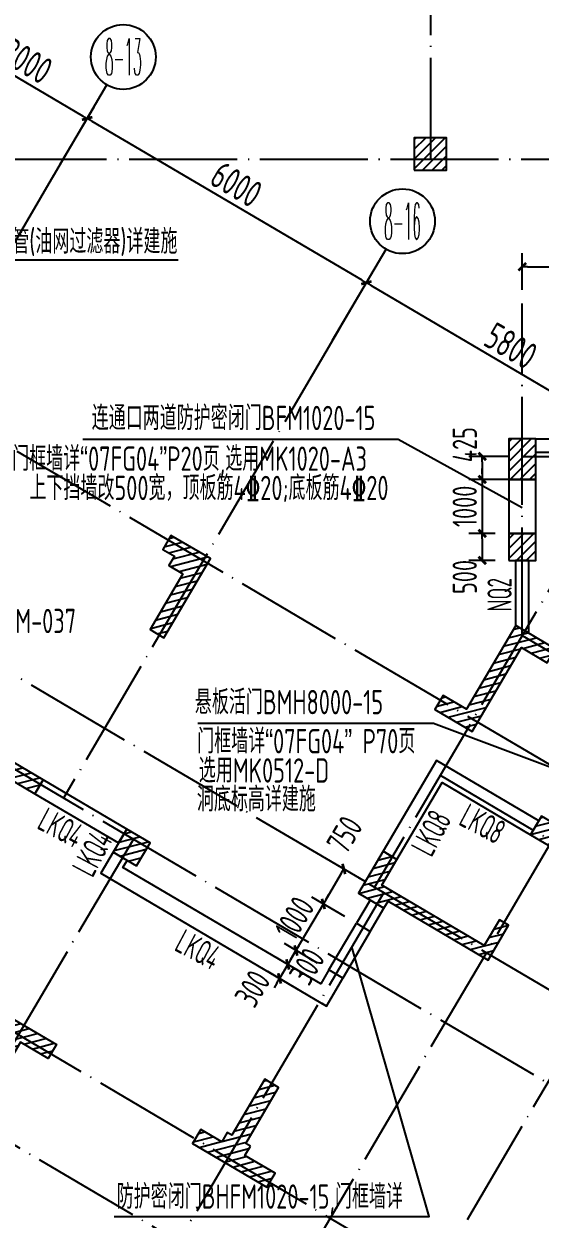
# Model space of a CAD drawing. Header units: millimetres. Extents: x 156735 to 386235, y 467499 to 703525.
# Drawn here: x 313315 to 322878, y 603877 to 626002 of the extents above; entities that cross this region are included whole.
import ezdxf
from ezdxf.enums import TextEntityAlignment as Align

# ---------------------------------------------------------------- set-up
doc = ezdxf.new("R2010")
doc.units = ezdxf.units.MM
doc.header["$LTSCALE"] = 100
doc.header["$PDMODE"] = 35
doc.header["$PDSIZE"] = 200
doc.linetypes.add('DOTE', pattern=[2.42, 2, -0.2, 0.02, -0.2])
for name, color, linetype in [('B-TEXT', 7, 'Continuous'), ('COLU', 7, 'Continuous'), ('colu-主楼', 7, 'Continuous'), ('h斜线-主楼', 7, 'Continuous'), ('h斜线-柱', 7, 'Continuous'), ('Q-AXIS', 3, 'Continuous'), ('Q-DIM', 4, 'Continuous'), ('Q-dote', 253, 'DOTE'), ('Q-TEXT', 2, 'Continuous'), ('Q-门框', 6, 'Continuous'), ('WALL', 3, 'Continuous'), ('wall-主楼', 2, 'Continuous')]:
    doc.layers.add(name, color=color, linetype=linetype)
doc.styles.add('_TCH_AXIS', font='COMPLEX', dxfattribs={"bigfont": 'GBCBIG'})
doc.styles.add('COMPLEX', font='tssdeng.shx', dxfattribs={"width": 0.7, "bigfont": 'tssdchn.shx'})
doc.styles.add('TSSD_Dimension', font='Tssdeng.shx', dxfattribs={"width": 0.7, "bigfont": 'hztxt.shx'})
doc.styles.add('TSSD_REIN', font='Tssdeng.shx', dxfattribs={"width": 0.7, "bigfont": 'hztxt.shx'})
doc.dimstyles.new('TSSD_100_100$0', dxfattribs={"dimtxt": 300, "dimasz": 100, "dimexe": 250, "dimexo": 250, "dimgap": 100, "dimtad": 1, "dimdec": 0, "dimzin": 0, "dimdsep": 46, "dimtxsty": 'TSSD_Dimension', "dimblk": '_tsdbk', "dimblk1": '_tsdbk', "dimblk2": '_tsdbk', "dimsah": 1, "dimcen": 0, "dimclrt": 7, "dimadec": 0, "dimazin": 0, "dimtfac": 1, "dimtdec": 0, "dimtix": 1, "dimtmove": 2, "dimatfit": 3, "dimldrblk": '_tsdbk', "dimfxl": 1, "dimtolj": 1, "dimtzin": 0, "dimarcsym": 0})
pattern_1 = [(14.545372, (-467527.32, -323147.44), (-31.895617, 122.929531), [])]
pattern_2 = [(45, (-467527.32, -323147.44), (-89.802561, 89.802561), [])]

# ---------------------------------------------------------------- blocks, each defined once
blk = doc.blocks.new('_tsdbk')
blk.add_line((-1, 0), (0, 0))
at = {"const_width": 0.5}
blk.add_lwpolyline([(-0.7, -0.7), (0.7, 0.7)], dxfattribs=at)
blk = doc.blocks.new('*D541')
at = {"layer": 'Defpoints', "color": 0}
for p in [(311544, 604449), (315423, 602168), (314798, 601104)]:
    blk.add_point(p, dxfattribs=at)
at = {"layer": 'Q-AXIS', "color": 0, "lineweight": -2}
for p, q in [((311417, 604233), (310792, 603170)), ((311005, 603335), (314712, 601155)), ((315297, 601952), (314671, 600889))]:
    blk.add_line(p, q, dxfattribs=at)
at = {"layer": 'Q-AXIS', "color": 0, "lineweight": -2, "xscale": 100, "yscale": 100, "zscale": 100}
for p, rotation in [((310919, 603385), 149.5453717284593), ((314798, 601104), 329.5453717284593)]:
    blk.add_blockref('_tsdbk', p, dxfattribs=dict(at, rotation=rotation))
at = {"layer": 'Q-AXIS', "color": 7, "insert": (313036, 602547), "char_height": 500, "attachment_point": 5, "rotation": 329.5454, "style": 'TSSD_Dimension'}
blk.add_mtext('\\A1;4500', dxfattribs=at)
blk = doc.blocks.new('_AXISO')
blk.add_circle((0, 0), 0.5)
at = {"layer": 'B-TEXT', "style": 'COMPLEX', "width": 1.450893}
blk.add_attdef('A', text='', height=0.56, dxfattribs=at).set_placement((0.249375, -0.28), (0.749375, -0.28), align=Align.FIT)
blk = doc.blocks.new('*D551')
at = {"layer": 'Defpoints', "color": 0}
for p in [(319034, 620146), (324659, 618270), (324034, 617207)]:
    blk.add_point(p, dxfattribs=at)
at = {"layer": 'Q-AXIS', "color": 0, "lineweight": -2}
for p, q in [((319161, 620362), (319786, 621425)), ((319745, 621159), (324573, 618321)), ((324160, 617422), (324786, 618486))]:
    blk.add_line(p, q, dxfattribs=at)
at = {"layer": 'Q-AXIS', "color": 0, "lineweight": -2, "xscale": 100, "yscale": 100, "zscale": 100}
for p, rotation in [((319659, 621210), 149.5453717284593), ((324659, 618270), 329.5453717284593)]:
    blk.add_blockref('_tsdbk', p, dxfattribs=dict(at, rotation=rotation))
at = {"layer": 'Q-AXIS', "color": 7, "insert": (322337, 620042), "char_height": 500, "attachment_point": 5, "rotation": 329.5454, "style": 'TSSD_Dimension'}
blk.add_mtext('\\A1;5800', dxfattribs=at)
blk = doc.blocks.new('*D553')
at = {"layer": 'Defpoints', "color": 0}
for p in [(311276, 624708), (314487, 624251), (313862, 623188)]:
    blk.add_point(p, dxfattribs=at)
at = {"layer": 'Q-AXIS', "color": 0, "lineweight": -2}
for p, q in [((311402, 624924), (312028, 625987)), ((311987, 625721), (314401, 624302)), ((313988, 623403), (314614, 624467))]:
    blk.add_line(p, q, dxfattribs=at)
at = {"layer": 'Q-AXIS', "color": 0, "lineweight": -2, "xscale": 100, "yscale": 100, "zscale": 100}
for p, rotation in [((311901, 625772), 149.5453717284593), ((314487, 624251), 329.5453717284593)]:
    blk.add_blockref('_tsdbk', p, dxfattribs=dict(at, rotation=rotation))
at = {"layer": 'Q-AXIS', "color": 7, "insert": (313371, 625313), "char_height": 500, "attachment_point": 5, "rotation": 329.5454, "style": 'TSSD_Dimension'}
blk.add_mtext('\\A1;3000', dxfattribs=at)
blk = doc.blocks.new('*D554')
at = {"layer": 'Defpoints', "color": 0}
for p in [(313862, 623188), (319659, 621210), (319034, 620146)]:
    blk.add_point(p, dxfattribs=at)
at = {"layer": 'Q-AXIS', "color": 0, "lineweight": -2}
for p, q in [((313988, 623403), (314614, 624467)), ((314573, 624200), (319573, 621261)), ((319161, 620362), (319786, 621425))]:
    blk.add_line(p, q, dxfattribs=at)
at = {"layer": 'Q-AXIS', "color": 0, "lineweight": -2, "xscale": 100, "yscale": 100, "zscale": 100}
for p, rotation in [((314487, 624251), 149.5453717284593), ((319659, 621210), 329.5453717284593)]:
    blk.add_blockref('_tsdbk', p, dxfattribs=dict(at, rotation=rotation))
at = {"layer": 'Q-AXIS', "color": 7, "insert": (317251, 623032), "char_height": 500, "attachment_point": 5, "rotation": 329.5454, "style": 'TSSD_Dimension'}
blk.add_mtext('\\A1;6000', dxfattribs=at)
blk = doc.blocks.new('*D558')
at = {"layer": 'Defpoints', "color": 0}
for p in [(328846, 621506), (322546, 620826), (328846, 620826)]:
    blk.add_point(p, dxfattribs=at)
at = {"layer": 'Q-AXIS', "color": 0, "lineweight": -2}
for p, q in [((322546, 621076), (322546, 621756)), ((328846, 621076), (328846, 621756)), ((322646, 621506), (328746, 621506))]:
    blk.add_line(p, q, dxfattribs=at)
at = {"layer": 'Q-AXIS', "color": 0, "lineweight": -2, "xscale": 100, "yscale": 100, "zscale": 100, "rotation": 180}
blk.add_blockref('_tsdbk', (322546, 621506), dxfattribs=at)
at = {"layer": 'Q-AXIS', "color": 0, "lineweight": -2, "xscale": 100, "yscale": 100, "zscale": 100}
blk.add_blockref('_tsdbk', (328846, 621506), dxfattribs=at)
at = {"layer": 'Q-AXIS', "color": 7, "insert": (325696, 621856), "char_height": 500, "attachment_point": 5, "style": 'TSSD_Dimension'}
blk.add_mtext('\\A1;6300', dxfattribs=at)
blk = doc.blocks.new('*D731')
at = {"layer": 'Defpoints', "color": 0}
for p in [(319853, 609998), (318862, 609711), (319473, 609352)]:
    blk.add_point(p, dxfattribs=at)
at = {"layer": 'Q-DIM', "color": 0, "lineweight": -2}
for p, q in [((319638, 610125), (319027, 610485)), ((319191, 610272), (318913, 609798)), ((319258, 609479), (318647, 609838))]:
    blk.add_line(p, q, dxfattribs=at)
at = {"layer": 'Q-DIM', "color": 0, "lineweight": -2, "xscale": 100, "yscale": 100, "zscale": 100}
for p, rotation in [((319242, 610358), 59.54537173233499), ((318862, 609711), 239.545371732335)]:
    blk.add_blockref('_tsdbk', p, dxfattribs=dict(at, rotation=rotation))
at = {"layer": 'Q-DIM', "color": 7, "insert": (319255, 610993), "char_height": 450, "attachment_point": 5, "rotation": 59.5454, "style": 'TSSD_Dimension'}
blk.add_mtext('\\A1;750', dxfattribs=at)
blk = doc.blocks.new('*D732')
at = {"layer": 'Defpoints', "color": 0}
for p in [(319473, 609352), (318355, 608849), (318966, 608490)]:
    blk.add_point(p, dxfattribs=at)
at = {"layer": 'Q-DIM', "color": 0, "lineweight": -2}
for p, q in [((319258, 609479), (318647, 609838)), ((318913, 609798), (318963, 609884)), ((318862, 609711), (318355, 608849)), ((318751, 608617), (318140, 608976)), ((318304, 608763), (318254, 608677))]:
    blk.add_line(p, q, dxfattribs=at)
at = {"layer": 'Q-DIM', "color": 0, "lineweight": -2, "xscale": 100, "yscale": 100, "zscale": 100}
for p, rotation in [((318862, 609711), 239.5453717322582), ((318355, 608849), 59.54537173225818)]:
    blk.add_blockref('_tsdbk', p, dxfattribs=dict(at, rotation=rotation))
at = {"layer": 'Q-DIM', "color": 7, "insert": (318328, 609445), "char_height": 450, "attachment_point": 5, "rotation": 59.5454, "style": 'TSSD_Dimension'}
blk.add_mtext('\\A1;1000', dxfattribs=at)
blk = doc.blocks.new('*D733')
at = {"layer": 'Defpoints', "color": 0}
for p in [(318203, 608591), (318966, 608490), (318814, 608231)]:
    blk.add_point(p, dxfattribs=at)
at = {"layer": 'Q-DIM', "color": 0, "lineweight": -2}
for p, q in [((318751, 608617), (318140, 608976)), ((318406, 608935), (318457, 609022)), ((318599, 608358), (317988, 608717)), ((318355, 608849), (318203, 608591)), ((318152, 608504), (318102, 608418))]:
    blk.add_line(p, q, dxfattribs=at)
at = {"layer": 'Q-DIM', "color": 0, "lineweight": -2, "xscale": 100, "yscale": 100, "zscale": 100}
for p, rotation in [((318355, 608849), 239.5453717322582), ((318203, 608591), 59.54537173225818)]:
    blk.add_blockref('_tsdbk', p, dxfattribs=dict(at, rotation=rotation))
at = {"layer": 'Q-DIM', "color": 7, "insert": (318559, 608555), "char_height": 450, "attachment_point": 5, "rotation": 59.5454, "style": 'TSSD_Dimension'}
blk.add_mtext('\\A1;300', dxfattribs=at)
blk = doc.blocks.new('*D734')
at = {"layer": 'Defpoints', "color": 0}
for p in [(318051, 608332), (318814, 608231), (318662, 607973)]:
    blk.add_point(p, dxfattribs=at)
at = {"layer": 'Q-DIM', "color": 0, "lineweight": -2}
for p, q in [((318599, 608358), (317988, 608717)), ((318254, 608677), (318304, 608763)), ((318447, 608099), (317836, 608459)), ((318203, 608591), (318051, 608332)), ((318000, 608246), (317950, 608160))]:
    blk.add_line(p, q, dxfattribs=at)
at = {"layer": 'Q-DIM', "color": 0, "lineweight": -2, "xscale": 100, "yscale": 100, "zscale": 100}
for p, rotation in [((318203, 608591), 239.5453717322582), ((318051, 608332), 59.54537173225818)]:
    blk.add_blockref('_tsdbk', p, dxfattribs=dict(at, rotation=rotation))
at = {"layer": 'Q-DIM', "color": 7, "insert": (317550, 608143), "char_height": 450, "attachment_point": 5, "rotation": 59.5454, "style": 'TSSD_Dimension'}
blk.add_mtext('\\A1;300', dxfattribs=at)
blk = doc.blocks.new('*D746')
at = {"layer": 'Defpoints', "color": 0}
for p in [(322546, 617995), (321806, 617570), (322546, 617570)]:
    blk.add_point(p, dxfattribs=at)
at = {"layer": 'Q-DIM', "color": 0, "lineweight": -2}
for p, q in [((322296, 617995), (321556, 617995)), ((321806, 617895), (321806, 617670)), ((322296, 617570), (321556, 617570))]:
    blk.add_line(p, q, dxfattribs=at)
at = {"layer": 'Q-DIM', "color": 0, "lineweight": -2, "xscale": 100, "yscale": 100, "zscale": 100}
for p, rotation in [((321806, 617995), 90), ((321806, 617570), 270)]:
    blk.add_blockref('_tsdbk', p, dxfattribs=dict(at, rotation=rotation))
at = {"layer": 'Q-DIM', "color": 7, "insert": (321481, 618213), "char_height": 450, "attachment_point": 5, "rotation": 90, "style": 'TSSD_Dimension'}
blk.add_mtext('\\A1;425', dxfattribs=at)
blk = doc.blocks.new('*D747')
at = {"layer": 'Defpoints', "color": 0}
for p in [(322546, 617570), (321806, 616570), (322296, 616570)]:
    blk.add_point(p, dxfattribs=at)
at = {"layer": 'Q-DIM', "color": 0, "lineweight": -2}
for p, q in [((321806, 617670), (321806, 617770)), ((322296, 617570), (321556, 617570)), ((321806, 617570), (321806, 616570)), ((322046, 616570), (321556, 616570)), ((321806, 616470), (321806, 616370))]:
    blk.add_line(p, q, dxfattribs=at)
at = {"layer": 'Q-DIM', "color": 0, "lineweight": -2, "xscale": 100, "yscale": 100, "zscale": 100}
for p, rotation in [((321806, 617570), 270), ((321806, 616570), 90)]:
    blk.add_blockref('_tsdbk', p, dxfattribs=dict(at, rotation=rotation))
at = {"layer": 'Q-DIM', "color": 7, "insert": (321481, 617070), "char_height": 450, "attachment_point": 5, "rotation": 90, "style": 'TSSD_Dimension'}
blk.add_mtext('\\A1;1000', dxfattribs=at)
blk = doc.blocks.new('*D748')
at = {"layer": 'Defpoints', "color": 0}
for p in [(322296, 616570), (321806, 616070), (322296, 616070)]:
    blk.add_point(p, dxfattribs=at)
at = {"layer": 'Q-DIM', "color": 0, "lineweight": -2}
for p, q in [((322046, 616570), (321556, 616570)), ((321806, 616470), (321806, 616170)), ((322046, 616070), (321556, 616070))]:
    blk.add_line(p, q, dxfattribs=at)
at = {"layer": 'Q-DIM', "color": 0, "lineweight": -2, "xscale": 100, "yscale": 100, "zscale": 100}
for p, rotation in [((321806, 616570), 90), ((321806, 616070), 270)]:
    blk.add_blockref('_tsdbk', p, dxfattribs=dict(at, rotation=rotation))
at = {"layer": 'Q-DIM', "color": 7, "insert": (321481, 615763), "char_height": 450, "attachment_point": 5, "rotation": 90, "style": 'TSSD_Dimension'}
blk.add_mtext('\\A1;500', dxfattribs=at)

msp = doc.modelspace()

# ---------------------------------------------------------------- hatches: boundary and pattern name
at = {"layer": 'h斜线-主楼'}
h = msp.add_hatch(dxfattribs=at)
h.set_pattern_fill('ANSI31', color=256, scale=40, angle=-30.45463, style=0)
h.set_pattern_definition(pattern_1)
h.paths.add_polyline_path([(316260, 615823.4), (315651.8, 614789), (315910.4, 614636.9), (316772.1, 616102.4), (316039.4, 616533.2), (315887.3, 616274.6), (316102.8, 616147.9), (316001.4, 615975.5)])
h = msp.add_hatch(dxfattribs=at)
h.set_pattern_fill('ANSI31', color=256, scale=40, angle=-30.45463, style=0)
h.set_pattern_definition([(14.545372, (-467613.52, -323096.75), (-31.895617, 122.929531), [])])
h.paths.add_polyline_path([(323158.3, 614435.5), (322425.6, 614866.3), (321513.3, 613314.7), (321082.2, 613568.1), (320930.2, 613309.5), (321619.8, 612904), (322532.1, 614455.7), (323006.3, 614176.9)])
h = msp.add_hatch(dxfattribs=at)
h.set_pattern_fill('ANSI31', color=256, scale=40, angle=-30.45463, style=0)
h.set_pattern_definition(pattern_1)
h.paths.add_polyline_path([(313669.9, 612010.1), (312204.4, 612871.8), (311748.3, 612096), (312006.9, 611943.9), (312311, 612461.1), (313517.8, 611751.5)])
h = msp.add_hatch(dxfattribs=at)
h.set_pattern_fill('ANSI31', color=256, scale=40, angle=-30.45463, style=0)
h.set_pattern_definition(pattern_1)
h.paths.add_polyline_path([(323131.1, 610739.3), (323333.9, 611084.1), (322902.9, 611337.6), (322700.1, 610992.8)])
h = msp.add_hatch(dxfattribs=at)
h.set_pattern_fill('ANSI31', color=256, scale=40, angle=-30.45463, style=0)
h.set_pattern_definition(pattern_1)
h.paths.add_polyline_path([(315399.1, 610413.4), (315652.6, 610844.4), (315221.6, 611097.8), (314968.1, 610666.8)])
h = msp.add_hatch(dxfattribs=at)
h.set_pattern_fill('ANSI31', color=256, scale=40, angle=-30.45463, style=0)
h.set_pattern_definition(pattern_1)
h.paths.add_polyline_path([(319967.3, 610685.5), (319511.2, 609909.7), (319985.3, 609630.9), (320061.3, 609760.2), (321914.7, 608670.5), (322294.8, 609317), (322122.4, 609418.3), (321843.6, 608944.2), (319947.2, 610059.3), (320225.9, 610533.4)])
h = msp.add_hatch(dxfattribs=at)
h.set_pattern_fill('ANSI31', color=256, scale=40, angle=-30.45463, style=0)
h.set_pattern_definition(pattern_1)
h.paths.add_polyline_path([(312160.1, 606285.6), (312332.5, 606184.2), (313143.4, 607563.5), (313919.3, 607107.3), (313767.2, 606848.7), (313250, 607152.8), (312337.7, 605601.2), (311475.6, 606108), (311627.7, 606366.6), (312058.7, 606113.2)])
h = msp.add_hatch(dxfattribs=at)
h.set_pattern_fill('ANSI31', color=256, scale=40, angle=-30.45463, style=0)
h.set_pattern_definition(pattern_1)
h.paths.add_polyline_path([(317511.9, 605226.9), (317425.7, 605277.6), (318033.9, 606312.1), (317775.3, 606464.1), (317167.1, 605429.7), (317080.9, 605480.4), (316979.5, 605308), (316591.6, 605536.1), (316439.5, 605277.4), (317818.3, 604466.7), (317970.4, 604725.3), (317410.5, 605054.5)])
at = {"layer": 'h斜线-柱'}
h = msp.add_hatch(dxfattribs=at)
h.set_pattern_fill('ANSI31', color=256, scale=40, style=0)
h.set_pattern_definition([(45, (-467527.32, -340047.44), (-89.802561, 89.802561), [])])
h.paths.add_polyline_path([(320546.5, 623294.7), (321146.5, 623294.7), (321146.5, 623894.7), (320546.5, 623894.7)])
h = msp.add_hatch(dxfattribs=at)
h.set_pattern_fill('ANSI31', color=256, scale=40, style=0)
h.set_pattern_definition(pattern_2)
h.paths.add_polyline_path([(322296.5, 617569.7), (322796.5, 617569.7), (322796.5, 618319.7), (322296.5, 618319.7)])
h = msp.add_hatch(dxfattribs=at)
h.set_pattern_fill('ANSI31', color=256, scale=40, style=0)
h.set_pattern_definition(pattern_2)
h.paths.add_polyline_path([(322296.5, 616069.7), (322796.5, 616069.7), (322796.5, 616569.7), (322296.5, 616569.7)])

# ---------------------------------------------------------------- linework, layer by layer
at = {"layer": 'COLU'}
for points in [[(320546.5, 623294.7), (321146.5, 623294.7), (321146.5, 623894.7), (320546.5, 623894.7)], [(322296.5, 617569.7), (322796.5, 617569.7), (322796.5, 618319.7), (322296.5, 618319.7)], [(322296.5, 616069.7), (322796.5, 616069.7), (322796.5, 616569.7), (322296.5, 616569.7)]]:
    msp.add_lwpolyline(points, close=True, dxfattribs=at)
at = {"layer": 'colu-主楼'}
for points in [[(323131.1, 610739.3), (323333.9, 611084.1), (322902.9, 611337.6), (322700.1, 610992.8)], [(315399.1, 610413.4), (315652.6, 610844.4), (315221.6, 611097.8), (314968.1, 610666.8)]]:
    msp.add_lwpolyline(points, close=True, dxfattribs=at)
at = {"layer": 'Q-AXIS'}
for p, q in [((313861.7, 623187.5), (314852.3, 624872.3)), ((319033.9, 620146.4), (320024.5, 621831.2))]:
    msp.add_line(p, q, dxfattribs=at)
at = {"layer": 'Q-dote', "ltscale": 10}
for p, q in [((320846.5, 651994.7), (320846.5, 623494.7)), ((292325.9, 630360.2), (344629.6, 599606.7)), ((290501.2, 627256.9), (338483.1, 599044.6)), ((289741, 625963.8), (337604.6, 597821)), ((350794.9, 583105.1), (282102.6, 623494.7)), ((312846.5, 623494.7), (366607.1, 623494.7)), ((313865.9, 623194.7), (308878, 614711.6)), ((287612.2, 622343.3), (335594, 594131)), ((322546.5, 614677.4), (322546.5, 620826.2)), ((319160.6, 620361.9), (314050.2, 611670.5)), ((322546.5, 617994.7), (366607.1, 617994.7)), ((324033.6, 617206.6), (319810.3, 610023.8)), ((322547.3, 614678.8), (341080.9, 603781.4)), ((321026.7, 612092.7), (339699.5, 601113.5)), ((315343.3, 610910.2), (311544.1, 604448.9)), ((323095.6, 610876.2), (317319.7, 601052.9)), ((319982.7, 609922.4), (315423.3, 602168)), ((324992.1, 609761.1), (319216.2, 599937.8))]:
    msp.add_line(p, q, dxfattribs=at)
at = {"layer": 'Q-TEXT', "color": 3}
msp.add_lwpolyline([(307403.3, 620611.8), (309953.5, 621636), (316172, 621636)], dxfattribs=at)
at = {"layer": 'Q-TEXT'}
for points in [[(322546.5, 617043.7), (320249.2, 618308.3), (314404.6, 618308.3)], [(326122.1, 611096.1), (320900.1, 613048.3), (316534.8, 613048.3)], [(314986.4, 603923.1), (320824, 603923.1), (319390.8, 608915.8)]]:
    msp.add_lwpolyline(points, dxfattribs=at)
at = {"layer": 'Q-门框'}
for points in [[(322296.5, 616569.7), (322796.5, 616569.7), (322796.5, 617569.7), (322296.5, 617569.7)], [(319473.2, 609351.9), (319731.9, 609199.9), (319225, 608337.8), (318966.4, 608489.9)]]:
    msp.add_lwpolyline(points, close=True, dxfattribs=at)
at = {"layer": 'WALL'}
msp.add_line((318920.9, 607820.6), (318839.7, 607868.4), dxfattribs=at)
for points in [[(322796.5, 618319.7), (328546.5, 618319.7), (328546.5, 618069.7), (322796.5, 618069.7)], [(322852.2, 611251.4), (320955.7, 612366.4), (319967.3, 610685.5), (320225.9, 610533.4), (321062.3, 611955.8), (322700.1, 610992.8)], [(315221.6, 611097.8), (313669.9, 612010.1), (313517.8, 611751.5), (315069.5, 610839.2)], [(314968.1, 610666.8), (314740, 610278.9), (318920.9, 607820.6), (319225, 608337.8), (318966.4, 608489.9), (318814.3, 608231.3), (315150.7, 610385.4), (315226.7, 610514.7)], [(319473.2, 609351.9), (319731.9, 609199.9), (319985.3, 609630.9), (319726.7, 609782.9)]]:
    msp.add_lwpolyline(points, close=True, dxfattribs=at)
msp.add_lwpolyline([(322421.5, 614859.4), (322425.6, 614866.3), (322671.5, 614721.8), (322671.5, 616069.7), (322421.5, 616069.7), (322421.5, 614859.4)], dxfattribs=at)
at = {"layer": 'wall-主楼'}
for points in [[(316260, 615823.4), (315651.8, 614789), (315910.4, 614636.9), (316772.1, 616102.4), (316039.4, 616533.2), (315887.3, 616274.6), (316102.8, 616147.9), (316001.4, 615975.5)], [(323158.3, 614435.5), (322425.6, 614866.3), (321513.3, 613314.7), (321082.2, 613568.1), (320930.2, 613309.5), (321619.8, 612904), (322532.1, 614455.7), (323006.3, 614176.9)], [(313669.9, 612010.1), (312204.4, 612871.8), (311748.3, 612096), (312006.9, 611943.9), (312311, 612461.1), (313517.8, 611751.5)], [(319967.3, 610685.5), (319511.2, 609909.7), (319985.3, 609630.9), (320061.3, 609760.2), (321914.7, 608670.5), (322294.8, 609317), (322122.4, 609418.3), (321843.6, 608944.2), (319947.2, 610059.3), (320225.9, 610533.4)], [(312160.1, 606285.6), (312332.5, 606184.2), (313143.4, 607563.5), (313919.3, 607107.3), (313767.2, 606848.7), (313250, 607152.8), (312337.7, 605601.2), (311475.6, 606108), (311627.7, 606366.6), (312058.7, 606113.2)], [(317511.9, 605226.9), (317425.7, 605277.6), (318033.9, 606312.1), (317775.3, 606464.1), (317167.1, 605429.7), (317080.9, 605480.4), (316979.5, 605308), (316591.6, 605536.1), (316439.5, 605277.4), (317818.3, 604466.7), (317970.4, 604725.3), (317410.5, 605054.5)]]:
    msp.add_lwpolyline(points, close=True, dxfattribs=at)

# ---------------------------------------------------------------- block references
at = {"layer": 'Q-AXIS'}
ref = msp.add_blockref('_AXISO', (315156.4, 625389.6), dxfattribs=dict(at, xscale=1200.000000000027, yscale=1200, zscale=1200, rotation=359.9996457873818))
ref.add_attrib('A', '8-13', dxfattribs={"color": 7, "height": 678.82, "rotation": 359.99965, "style": '_TCH_AXIS', "width": 0.28}).set_placement((314817, 625050.1), (315495.8, 625050.1), align=Align.FIT)
ref = msp.add_blockref('_AXISO', (320328.6, 622348.4), dxfattribs=dict(at, xscale=1200.000000000027, yscale=1200, zscale=1200, rotation=359.9996457873818))
ref.add_attrib('A', '8-16', dxfattribs={"color": 7, "height": 678.82, "rotation": 359.99965, "style": '_TCH_AXIS', "width": 0.28}).set_placement((319989.2, 622009), (320668, 622009), align=Align.FIT)

# ---------------------------------------------------------------- texts
at = {"layer": 'Q-TEXT', "color": 3, "style": 'TSSD_REIN', "width": 0.7}
msp.add_text('人防口部侧墙预埋钢管(油网过滤器)详建施', height=450, dxfattribs=at).set_placement((310265, 621748.3))
at = {"layer": 'Q-TEXT', "style": 'TSSD_REIN', "width": 0.7}
for s, p in [('连通口两道防护密闭门BFM1020-15', (314571, 618481.8)), ('门框墙详“07FG04”P20页,选用MK1020-A3', (313098, 617728.8)), ('上下挡墙改500宽，顶板筋4\x8420;底板筋4\x8420', (313417.4, 617186.4)), ('采用活门槛，活门槛大样详图集07FM-037', (308114.6, 614723.7)), ('悬板活门BMH8000-15', (316482.1, 613221.7)), ('门框墙详“07FG04” P70页', (316525, 612497.9)), ('选用MK0512-D', (316555.2, 611956.6)), ('洞底标高详建施', (316518.3, 611423))]:
    msp.add_text(s, height=450, dxfattribs=at).set_placement(p)
at = {"layer": 'Q-TEXT', "style": 'TSSD_REIN'}
for s, rotation, width, p in [('NQ2', 90, 0.6, (322351.4, 615122.6)), ('LKQ8', 331.98936, 0.6, (321346.4, 611187.1)), ('LKQ4', 331.98936, 0.6, (313536.4, 611117.6)), ('LKQ8', 61.98936, 0.6, (320865.8, 610557.7)), ('LKQ4', 61.98936, 0.6, (314587, 610180.3)), ('LKQ4', 331.98936, 0.6, (316080, 608861.3)), ('防护密闭门BHFM1020-15,门框墙详', 360, 0.7, (315033.7, 604068.8))]:
    msp.add_text(s, height=450, rotation=rotation, dxfattribs=dict(at, width=width)).set_placement(p)

# ---------------------------------------------------------------- dimensions: what is measured, and where the dimension line sits
at = {"layer": 'Q-AXIS'}
for base, p1, p2, picture, middle in [((314487, 624251.1), (311275.6, 624708.1), (313861.7, 623187.5), '*D553', (313371.4, 625313.1)), ((319659.2, 621209.9), (313861.7, 623187.5), (319033.9, 620146.4), '*D554', (317250.5, 623032.2)), ((324659, 618270.2), (319033.9, 620146.4), (324033.6, 617206.6), '*D551', (322336.5, 620041.8)), ((314797.9, 601104.4), (311544.1, 604448.9), (315423.3, 602168), '*D541', (313035.7, 602546.6))]:
    dim = msp.add_linear_dim(base=base, p1=p1, p2=p2, angle=329.54537, dimstyle='TSSD_100_100$0', override={"dimtxt": 500}, dxfattribs=at)
    dim.commit()
    dim.dimension.update_dxf_attribs({"geometry": picture, "text_midpoint": middle})
dim = msp.add_linear_dim(base=(328846.5, 621506.5), p1=(322546.5, 620826.2), p2=(328846.5, 620826.2), dimstyle='TSSD_100_100$0', override={"dimtxt": 500}, dxfattribs=at)
dim.commit()
dim.dimension.update_dxf_attribs({"geometry": '*D558', "text_midpoint": (325696.5, 621856.5)})
at = {"layer": 'Q-DIM'}
for base, p1, p2, angle, picture, middle, dimtype in [((321805.8, 617569.7), (322546.5, 617994.7), (322546.5, 617569.7), 90, '*D746', (321480.8, 618212.8), 160), ((321805.8, 616069.7), (322296.5, 616569.7), (322296.5, 616069.7), 90, '*D748', (321480.8, 615762.5), 160), ((318862, 609711.3), (319853.4, 609998.5), (319473.2, 609351.9), 239.54537, '*D731', (319255.3, 610992.9), 161), ((318203.1, 608590.7), (318966.4, 608489.9), (318814.3, 608231.3), 59.54537, '*D733', (318559.3, 608555.2), 160), ((318051.1, 608332.1), (318814.3, 608231.3), (318662.3, 607972.7), 59.54537, '*D734', (317549.9, 608143.1), 160)]:
    dim = msp.add_linear_dim(base=base, p1=p1, p2=p2, angle=angle, dimstyle='TSSD_100_100$0', override={"dimtxt": 450}, dxfattribs=at)
    dim.commit()
    dim.dimension.update_dxf_attribs({"geometry": picture, "text_midpoint": middle, "dimtype": dimtype})
for base, p1, p2, angle, picture, middle in [((321805.8, 616569.7), (322546.5, 617569.7), (322296.5, 616569.7), 90, '*D747', (321480.8, 617069.7)), ((318355.2, 608849.3), (319473.2, 609351.9), (318966.4, 608489.9), 59.54537, '*D732', (318328.5, 609445))]:
    dim = msp.add_linear_dim(base=base, p1=p1, p2=p2, angle=angle, dimstyle='TSSD_100_100$0', override={"dimtxt": 450}, dxfattribs=at)
    dim.commit()
    dim.dimension.update_dxf_attribs({"geometry": picture, "text_midpoint": middle})

doc.saveas('drawing.dxf')
